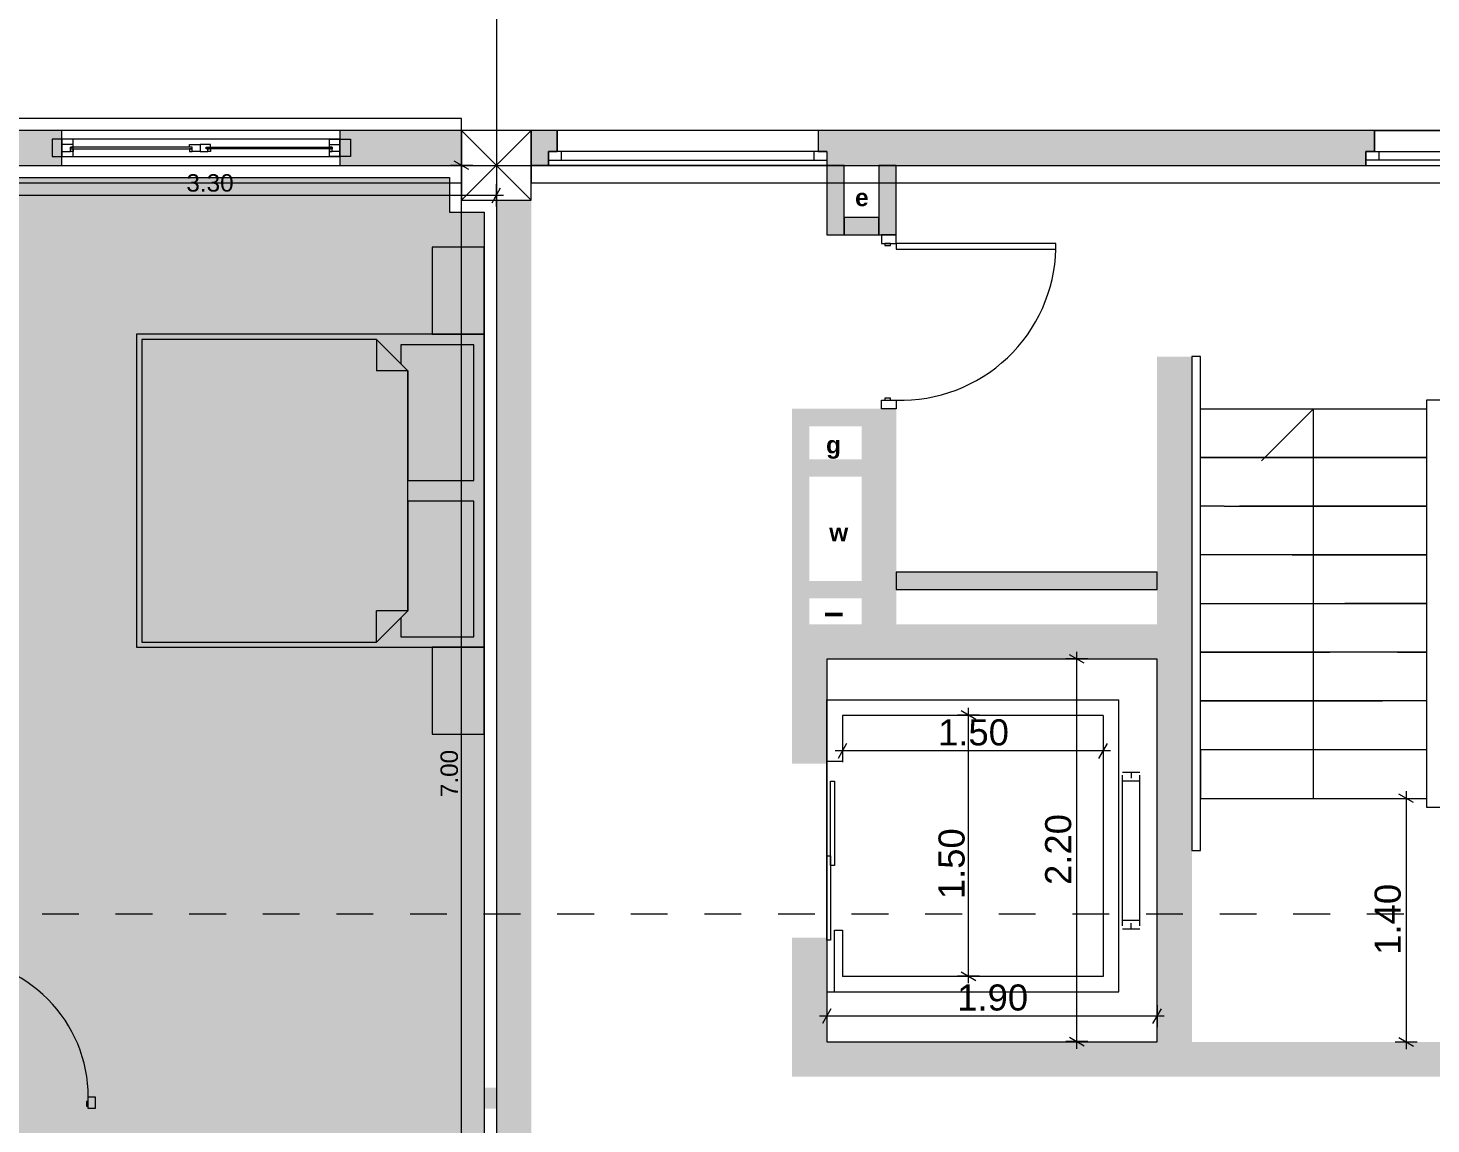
# Model space of a CAD drawing. Header units: millimetres. Extents: x 475616349 to 476941521, y 4620115302 to 4621446928.
# Drawn here: x 476522645 to 476530713, y 4620528194 to 4620534495 of the extents above; entities that cross this region are included whole.
import ezdxf

# ---------------------------------------------------------------- set-up
doc = ezdxf.new("R2010")
doc.units = ezdxf.units.MM
doc.header["$MEASUREMENT"] = 0
doc.linetypes.add('Dashed', pattern=[423.333333, 211.666667, -211.666667])
for name, color, linetype, lineweight in [('2D Drafting - General_Pen_No__1_Pen_No__7', 7, 'Continuous', 0), ('2D Drafting - General_Pen_No__1_Pen_No__7_Pen_No__7', 7, 'Continuous', 0), ('2D Drafting - General_Pen_No__250_Pen_No__7_Pen_No__154', 154, 'Continuous', 0), ('2D Drafting - General_Pen_No__250_Pen_No__7_Pen_No__250', 7, 'Continuous', 0), ('2D Drafting - General_Pen_No__250_Pen_No__7_Pen_No__7', 7, 'Continuous', 0), ('2D Drafting - General_Pen_No__7_Pen_No__7_Pen_No__7', 7, 'Continuous', 0), ('Doors_Pen_No__7_Pen_No__7_Pen_No__7', 7, 'Continuous', 0), ('G-Anno-Nplt_Pen_No__151', 151, 'Continuous', 0), ('G-Anno-Nplt_Pen_No__4', 7, 'Continuous', 0), ('G-Anno-Nplt_Pen_No__7', 7, 'Continuous', 0), ('gegmebi_Pen_No__7_Pen_No__7', 7, 'Continuous', 0), ('kar-panjara_Pen_No__7_Pen_No__7_Pen_No__7', 7, 'Continuous', 0), ('New_._Pen_No__1', 1, 'Continuous', 0), ('New_2D Drafting - General_Pen_No__250_Pen_No__7_Pen_No__154', 154, 'Continuous', 0), ('New_2D Drafting - General_Pen_No__250_Pen_No__7_Pen_No__250', 7, 'Continuous', 0), ('New_2D Drafting - General_Pen_No__250_Pen_No__7_Pen_No__7', 7, 'Continuous', 0), ('New_2D Drafting - General_Pen_No__30_Pen_No__9_Pen_No__9_Pen_No__250', 7, 'Continuous', 0), ('New_2D Drafting - General_Pen_No__30_Pen_No__9_Pen_No__9_Pen_No__4', 7, 'Continuous', 0), ('New_2D Drafting - General_Pen_No__30_Pen_No__9_Pen_No__9_Pen_No__7', 7, 'Continuous', 0), ('New_R03_Nakveti_Pen_No__250', 7, 'Continuous', 0), ('New_R03_Nakveti_Pen_No__4', 7, 'Continuous', 0), ('New_reg_nak_Pen_No__7', 7, 'Continuous', 0), ('New_shenobebi_Pen_No__1', 1, 'Continuous', 0), ('New_shenobebi_Pen_No__7', 7, 'Continuous', 0), ('New_Structural - Bearing_Pen_No__250', 7, 'Continuous', 0), ('New_zoma_Pen_No__4', 7, 'Continuous', 0), ('New_zoma_Pen_No__7', 7, 'Continuous', 0), ('zoma_Pen_No__142', 142, 'Continuous', 0), ('zoma_Pen_No__5_Pen_No__5', 5, 'Continuous', 0)]:
    doc.layers.add(name, color=color, linetype=linetype, lineweight=lineweight)
for name, color, linetype in [('New_R03_Nakveti', 7, 'Continuous'), ('New_zoma', 7, 'Continuous'), ('zoma', 7, 'Continuous')]:
    doc.layers.add(name, color=color, linetype=linetype)
doc.styles.add('GENERATED_STYLE_1', font='arial.ttf')
doc.styles.add('GENERATED_STYLE_2', font='arial.ttf')
doc.styles.add('GENERATED_STYLE_3', font='arialbd.ttf')
doc.dimstyles.new('GENERATED_STYLE__15', dxfattribs={"dimtxt": 150, "dimasz": 64.421331, "dimexe": 0.18, "dimexo": 3, "dimgap": 0.09, "dimtad": 1, "dimlfac": 0.001, "dimzin": 0, "dimdsep": 46, "dimtxsty": 'GENERATED_STYLE_2', "dimblk": 'ARROWHEAD_2', "dimblk1": 'ARROWHEAD_2', "dimblk2": 'ARROWHEAD_2', "dimcen": 0.09, "dimclrd": 142, "dimclre": 142, "dimclrt": 142, "dimadec": 0, "dimazin": 0, "dimtfac": 1, "dimtdec": 4, "dimtmove": 0, "dimatfit": 3, "dimfxl": 1, "dimtolj": 1, "dimtzin": 0, "dimarcsym": 0})
doc.dimstyles.new('GENERATED_STYLE__18', dxfattribs={"dimtxt": 100, "dimasz": 64.421331, "dimexe": 0.18, "dimexo": 3, "dimgap": 0.09, "dimtad": 1, "dimtih": 1, "dimtoh": 1, "dimlfac": 0.001, "dimzin": 0, "dimdsep": 46, "dimtxsty": 'GENERATED_STYLE_1', "dimblk": 'ARROWHEAD_2', "dimblk1": 'ARROWHEAD_2', "dimblk2": 'ARROWHEAD_2', "dimcen": 0.09, "dimclrd": 7, "dimclre": 7, "dimclrt": 7, "dimadec": 0, "dimazin": 0, "dimtfac": 1, "dimtdec": 4, "dimtmove": 0, "dimatfit": 3, "dimfxl": 1, "dimtolj": 1, "dimtzin": 0, "dimarcsym": 0})
doc.dimstyles.new('GENERATED_STYLE__19', dxfattribs={"dimtxt": 100, "dimasz": 64.421331, "dimexe": 0.18, "dimexo": 3, "dimgap": 0.09, "dimtad": 1, "dimlfac": 0.001, "dimzin": 0, "dimdsep": 46, "dimtxsty": 'GENERATED_STYLE_1', "dimblk": 'ARROWHEAD_2', "dimblk1": 'ARROWHEAD_2', "dimblk2": 'ARROWHEAD_2', "dimcen": 0.09, "dimclrd": 7, "dimclre": 7, "dimclrt": 7, "dimadec": 0, "dimazin": 0, "dimtfac": 1, "dimtdec": 4, "dimtmove": 0, "dimatfit": 3, "dimfxl": 1, "dimtolj": 1, "dimtzin": 0, "dimarcsym": 0})
doc.dimstyles.new('GENERATED_STYLE__27', dxfattribs={"dimtxt": 150, "dimasz": 64.421331, "dimexe": 0.18, "dimexo": 3, "dimgap": 0.09, "dimtad": 1, "dimtih": 1, "dimtoh": 1, "dimlfac": 0.001, "dimzin": 0, "dimdsep": 46, "dimtxsty": 'GENERATED_STYLE_2', "dimblk": 'ARROWHEAD_2', "dimblk1": 'ARROWHEAD_2', "dimblk2": 'ARROWHEAD_2', "dimcen": 0.09, "dimclrd": 142, "dimclre": 142, "dimclrt": 142, "dimadec": 0, "dimazin": 0, "dimtfac": 1, "dimtdec": 4, "dimtmove": 0, "dimatfit": 3, "dimfxl": 1, "dimtolj": 1, "dimtzin": 0, "dimarcsym": 0})
doc.dimstyles.new('GENERATED_STYLE__28', dxfattribs={"dimtxt": 150, "dimasz": 64.421331, "dimexe": 0.18, "dimexo": 3, "dimgap": 0.09, "dimtad": 1, "dimlfac": 0.001, "dimzin": 0, "dimdsep": 46, "dimtxsty": 'GENERATED_STYLE_2', "dimblk": 'ARROWHEAD_2', "dimblk1": 'ARROWHEAD_2', "dimblk2": 'ARROWHEAD_2', "dimcen": 0.09, "dimclrd": 142, "dimclre": 142, "dimclrt": 142, "dimadec": 0, "dimazin": 0, "dimtfac": 1, "dimtdec": 4, "dimtmove": 2, "dimatfit": 3, "dimfxl": 1, "dimtolj": 1, "dimtzin": 0, "dimarcsym": 0})

# ---------------------------------------------------------------- blocks, each defined once
blk = doc.blocks.new('Bed Layout 23_2')
at = {"layer": 'New_R03_Nakveti_Pen_No__4', "color": 7, "linetype": 'Continuous', "lineweight": 0}
for p, q in [((-900, 0), (-1399.9, 0)), ((-1399.9, 0), (-1399.9, -300)), ((-900, -300), (-900, 0)), ((900, 0), (-900, 0)), ((-900, 0), (-900, -2000)), ((1399.9, 0), (900, 0)), ((900, 0), (900, -300)), ((900, -2000), (900, 0)), ((1399.9, -300), (1399.9, 0)), ((-1399.9, -300), (-900, -300)), ((900, -300), (1399.9, -300)), ((-690, -440), (-870, -620)), ((0, -440), (-690, -440)), ((-690, -440), (-690, -620)), ((690, -440), (0, -440)), ((870, -620), (690, -440)), ((690, -440), (690, -620)), ((-870, -620), (-870, -1970)), ((-870, -620), (-690, -620)), ((870, -620), (690, -620)), ((870, -1970), (870, -620)), ((-900, -2000), (900, -2000)), ((-870, -1970), (0, -1970)), ((0, -1970), (870, -1970))]:
    blk.add_line(p, q, dxfattribs=at)
at = {"layer": 'New_R03_Nakveti_Pen_No__4', "color": 7, "linetype": 'Continuous', "lineweight": 0, "flags": 128}
for points in [[(-60, -440), (-60, -60), (-840, -60), (-840, -480), (-730, -480), (-690, -440)], [(690, -440), (730, -480), (840, -480), (840, -60), (60, -60), (60, -440)]]:
    blk.add_lwpolyline(points, close=True, dxfattribs=at)
blk = doc.blocks.new('*D1522', base_point=(476577134.1, 4620325125.7))
at = {"layer": 'zoma_Pen_No__142', "color": 142, "linetype": 'Continuous', "lineweight": 0, "transparency": 16777216}
for p, q in [((476530507.9, 4620530065.9), (476530635, 4620530065.9)), ((476530613.8, 4620530041.5), (476530529, 4620530090.4)), ((476530571.4, 4620530107.4), (476530571.4, 4620530065.9)), ((476530571.4, 4620530065.9), (476530571.4, 4620528665.9)), ((476530529, 4620528690.4), (476530613.8, 4620528641.5)), ((476530507.9, 4620528665.9), (476530635, 4620528665.9)), ((476530571.4, 4620528665.9), (476530571.4, 4620528624.5))]:
    blk.add_line(p, q, dxfattribs=at)
at = {"layer": 'zoma_Pen_No__142', "color": 142, "lineweight": 0, "transparency": 16777216, "insert": (476530541.4, 4620529166.4), "char_height": 150, "attachment_point": 7, "rotation": 90, "style": 'GENERATED_STYLE_2'}
blk.add_mtext('\\A1;{\\pql;\\fArial CYR|b0|i0|c204|p34;1.40}', dxfattribs=at)
blk = doc.blocks.new('ARROWHEAD_2')
at = {"color": 0, "linetype": 'Continuous', "lineweight": 0}
for p, q in [((0, 0), (-1, 0)), ((-0.38, -0.66), (0.38, 0.66))]:
    blk.add_line(p, q, dxfattribs=at)
blk = doc.blocks.new('*D1523', base_point=(476577134.1, 4620325125.7))
at = {"layer": 'zoma_Pen_No__142', "color": 142, "linetype": 'Continuous', "lineweight": 0, "transparency": 16777216}
for p, q in [((476530507.9, 4620530065.9), (476530635, 4620530065.9)), ((476530613.8, 4620530041.5), (476530529, 4620530090.4)), ((476530571.4, 4620530107.4), (476530571.4, 4620530065.9)), ((476530571.4, 4620530065.9), (476530571.4, 4620528665.9)), ((476530529, 4620528690.4), (476530613.8, 4620528641.5)), ((476530507.9, 4620528665.9), (476530635, 4620528665.9)), ((476530571.4, 4620528665.9), (476530571.4, 4620528624.5))]:
    blk.add_line(p, q, dxfattribs=at)
at = {"layer": 'zoma_Pen_No__142', "color": 142, "lineweight": 0, "transparency": 16777216, "insert": (476530541.4, 4620529166.4), "char_height": 150, "attachment_point": 7, "rotation": 90, "style": 'GENERATED_STYLE_2'}
blk.add_mtext('\\A1;{\\pql;\\fArial CYR|b0|i0|c204|p34;1.40}', dxfattribs=at)
blk = doc.blocks.new('*D1524', base_point=(476577134.1, 4620325125.7))
at = {"layer": 'zoma_Pen_No__142', "color": 142, "linetype": 'Continuous', "lineweight": 0, "transparency": 16777216}
for p, q in [((476527262.8, 4620528856), (476527213.9, 4620528771.3)), ((476527238.4, 4620528877.2), (476527238.4, 4620528750.1)), ((476529113.9, 4620528771.3), (476529162.8, 4620528856)), ((476529138.4, 4620528877.2), (476529138.4, 4620528750.1)), ((476527238.4, 4620528813.7), (476527196.9, 4620528813.7)), ((476529138.4, 4620528813.7), (476527238.4, 4620528813.7)), ((476529179.8, 4620528813.7), (476529138.4, 4620528813.7))]:
    blk.add_line(p, q, dxfattribs=at)
at = {"layer": 'zoma_Pen_No__142', "color": 142, "lineweight": 0, "transparency": 16777216, "insert": (476527988.8, 4620528843.7), "char_height": 150, "attachment_point": 7, "style": 'GENERATED_STYLE_2'}
blk.add_mtext('\\A1;{\\pql;\\fArial CYR|b0|i0|c204|p34;1.90}', dxfattribs=at)
blk = doc.blocks.new('*D1525', base_point=(476577134.1, 4620325125.7))
at = {"layer": 'zoma_Pen_No__142', "color": 142, "linetype": 'Continuous', "lineweight": 0, "transparency": 16777216}
for p, q in [((476528117.8, 4620530543.9), (476527990.6, 4620530543.9)), ((476528096.6, 4620530519.4), (476528011.8, 4620530568.4)), ((476528054.2, 4620530543.9), (476528054.2, 4620530585.4)), ((476528054.2, 4620529043.9), (476528054.2, 4620530543.9)), ((476528117.8, 4620529043.9), (476527990.6, 4620529043.9)), ((476528011.8, 4620529068.4), (476528096.6, 4620529019.4)), ((476528054.2, 4620529002.5), (476528054.2, 4620529043.9))]:
    blk.add_line(p, q, dxfattribs=at)
at = {"layer": 'zoma_Pen_No__142', "color": 142, "lineweight": 0, "transparency": 16777216, "insert": (476528033.2, 4620529485.9), "char_height": 150, "attachment_point": 7, "rotation": 90, "style": 'GENERATED_STYLE_2'}
blk.add_mtext('\\A1;{\\pql;\\fArial CYR|b0|i0|c204|p34;1.50}', dxfattribs=at)
blk = doc.blocks.new('*D1526', base_point=(476577134.1, 4620325125.7))
at = {"layer": 'zoma_Pen_No__142', "color": 142, "linetype": 'Continuous', "lineweight": 0, "transparency": 16777216}
for p, q in [((476527352.5, 4620530380.6), (476527303.6, 4620530295.8)), ((476527328.1, 4620530401.8), (476527328.1, 4620530274.6)), ((476528803.6, 4620530295.8), (476528852.5, 4620530380.6)), ((476528828.1, 4620530401.8), (476528828.1, 4620530274.6)), ((476527328.1, 4620530338.2), (476527286.6, 4620530338.2)), ((476528828.1, 4620530338.2), (476527328.1, 4620530338.2)), ((476528869.5, 4620530338.2), (476528828.1, 4620530338.2))]:
    blk.add_line(p, q, dxfattribs=at)
at = {"layer": 'zoma_Pen_No__142', "color": 142, "lineweight": 0, "transparency": 16777216, "insert": (476527878.5, 4620530368.2), "char_height": 150, "attachment_point": 7, "style": 'GENERATED_STYLE_2'}
blk.add_mtext('\\A1;{\\pql;\\fArial CYR|b0|i0|c204|p34;1.50}', dxfattribs=at)
blk = doc.blocks.new('*D1527', base_point=(476577134.1, 4620325125.7))
at = {"layer": 'zoma_Pen_No__142', "color": 142, "linetype": 'Continuous', "lineweight": 0, "transparency": 16777216}
for p, q in [((476528740, 4620530867.3), (476528612.9, 4620530867.3)), ((476528718.8, 4620530842.8), (476528634, 4620530891.8)), ((476528676.4, 4620530867.3), (476528676.4, 4620530908.7)), ((476528676.4, 4620528667.3), (476528676.4, 4620530867.3)), ((476528634, 4620528691.8), (476528718.8, 4620528642.8)), ((476528740, 4620528667.3), (476528612.9, 4620528667.3)), ((476528676.4, 4620528625.8), (476528676.4, 4620528667.3))]:
    blk.add_line(p, q, dxfattribs=at)
at = {"layer": 'zoma_Pen_No__142', "color": 142, "lineweight": 0, "transparency": 16777216, "insert": (476528646.4, 4620529567.8), "char_height": 150, "attachment_point": 7, "rotation": 90, "style": 'GENERATED_STYLE_2'}
blk.add_mtext('\\A1;{\\pql;\\fArial CYR|b0|i0|c204|p34;2.20}', dxfattribs=at)
blk = doc.blocks.new('*D1587', base_point=(476577134.1, 4620325125.7))
at = {"layer": 'New_zoma_Pen_No__4', "color": 7, "linetype": 'Continuous', "lineweight": 0, "transparency": 16777216}
for p, q in [((476522038.4, 4620533469.8), (476522038.4, 4620533597)), ((476525338.4, 4620533469.8), (476525338.4, 4620533597)), ((476521996.9, 4620533533.4), (476522038.4, 4620533533.4)), ((476522062.8, 4620533575.8), (476522013.9, 4620533491)), ((476522038.4, 4620533533.4), (476525338.4, 4620533533.4)), ((476525313.9, 4620533491), (476525362.8, 4620533575.8)), ((476525338.4, 4620533533.4), (476525379.8, 4620533533.4))]:
    blk.add_line(p, q, dxfattribs=at)
at = {"layer": 'New_zoma_Pen_No__7', "color": 7, "lineweight": 0, "transparency": 16777216, "insert": (476523555.3, 4620533553.4), "char_height": 100, "attachment_point": 7, "style": 'GENERATED_STYLE_1'}
blk.add_mtext('\\A1;{\\pql;\\fArial|b0|i0|c0|p34;3.30}', dxfattribs=at)
blk = doc.blocks.new('*D1588', base_point=(476577134.1, 4620325125.7))
at = {"layer": 'New_zoma_Pen_No__4', "color": 7, "linetype": 'Continuous', "lineweight": 0, "transparency": 16777216}
for p, q in [((476525201.9, 4620533705.7), (476525074.8, 4620533705.7)), ((476525180.7, 4620533681.3), (476525096, 4620533730.2)), ((476525138.4, 4620533705.7), (476525138.4, 4620533747.2)), ((476525138.4, 4620526705.7), (476525138.4, 4620533705.7)), ((476525201.9, 4620526705.7), (476525074.8, 4620526705.7)), ((476525096, 4620526730.2), (476525180.7, 4620526681.3)), ((476525138.4, 4620526664.3), (476525138.4, 4620526705.7))]:
    blk.add_line(p, q, dxfattribs=at)
at = {"layer": 'New_zoma_Pen_No__7', "color": 7, "lineweight": 0, "transparency": 16777216, "insert": (476525118.4, 4620530072.7), "char_height": 100, "attachment_point": 7, "rotation": 90, "style": 'GENERATED_STYLE_1'}
blk.add_mtext('\\A1;{\\pql;\\fArial|b0|i0|c0|p34;7.00}', dxfattribs=at)

msp = doc.modelspace()

# ---------------------------------------------------------------- hatches: boundary and pattern name
at = {"layer": '2D Drafting - General_Pen_No__250_Pen_No__7_Pen_No__154', "linetype": 'Continuous', "lineweight": 0}
for points in [[(476525538.366, 4620533905.882), (476525538.366, 4620533705.882), (476525638.366, 4620533705.882), (476525638.366, 4620533785.766), (476525688.369, 4620533785.766), (476525688.369, 4620533905.882), (476525638.366, 4620533905.882)], [(476527188.369, 4620533785.72), (476527238.369, 4620533785.72), (476527238.366, 4620533705.718), (476530338.366, 4620533705.718), (476530338.366, 4620533785.718), (476530388.36, 4620533785.718), (476530388.36, 4620533905.72), (476527188.369, 4620533905.72)]]:
    msp.add_hatch(color=154, dxfattribs=at).paths.add_polyline_path(points)
at = {"layer": '2D Drafting - General_Pen_No__250_Pen_No__7_Pen_No__7', "linetype": 'Continuous', "lineweight": 0}
for points in [[(476521838.366, 4620533705.72), (476522838.366, 4620533705.72), (476522838.366, 4620533905.72), (476521838.366, 4620533905.72)], [(476524438.368, 4620533705.72), (476525138.366, 4620533705.72), (476525138.366, 4620533905.72), (476524438.368, 4620533905.72)], [(476527538.367, 4620533705.72), (476527538.367, 4620533305.763), (476527638.367, 4620533305.763), (476527638.367, 4620533705.72)], [(476525338.366, 4620533505.72), (476525338.366, 4620528105.72), (476525538.366, 4620528105.72), (476525538.366, 4620533505.72)], [(476529138.366, 4620532605.763), (476529138.366, 4620531065.73), (476529338.366, 4620531065.73), (476529338.366, 4620532605.763)], [(476527638.367, 4620532305.763), (476527438.366, 4620532305.763), (476527438.366, 4620531065.73), (476527638.367, 4620531065.73)], [(476523030.162, 4620528401.713), (476525338.366, 4620528401.713), (476525338.366, 4620528281.713), (476523030.162, 4620528281.713)]]:
    msp.add_hatch(color=7, dxfattribs=at).paths.add_polyline_path(points)
at = {"layer": 'G-Anno-Nplt_Pen_No__151', "linetype": 'Continuous', "lineweight": 0, "true_color": 0x1f2f3f}
msp.add_hatch(color=169, dxfattribs=at).paths.add_polyline_path([(476525268.366, 4620533435.72), (476525268.366, 4620527075.72), (476525068.366, 4620527075.72), (476525068.366, 4620526775.72), (476524768.366, 4620526775.72), (476524768.366, 4620525914.702), (476525168.366, 4620525914.702), (476525168.366, 4620523575.72), (476525068.366, 4620523575.72), (476525068.366, 4620523035.72), (476525168.366, 4620523035.72), (476525168.366, 4620519575.72), (476521768.366, 4620519575.72), (476521768.366, 4620517175.72), (476519008.366, 4620517175.72), (476519008.366, 4620517825.85), (476518608.366, 4620517825.85), (476518608.366, 4620523035.72), (476518708.366, 4620523035.72), (476518708.366, 4620523575.72), (476518608.366, 4620523575.72), (476518608.366, 4620524863.012), (476518538.366, 4620524863.012), (476518538.366, 4620526605.72), (476518638.366, 4620526605.72), (476518638.366, 4620526855.72), (476518938.366, 4620526855.72), (476518938.366, 4620527876.738), (476518538.366, 4620527876.738), (476518538.366, 4620528478.99), (476518608.366, 4620528478.99), (476518608.366, 4620532535.723), (476522108.366, 4620532535.723), (476522108.366, 4620533635.72), (476525068.366, 4620533635.72), (476525068.366, 4620533435.72)])
at = {"layer": 'G-Anno-Nplt_Pen_No__7', "linetype": 'Continuous', "lineweight": 0}
msp.add_hatch(color=7, dxfattribs=at).paths.add_polyline_path([(476529338.366, 4620528465.731), (476532238.366, 4620528465.731), (476532238.366, 4620528665.731), (476529338.366, 4620528665.731)])
at = {"layer": 'New_2D Drafting - General_Pen_No__250_Pen_No__7_Pen_No__154', "linetype": 'Continuous', "lineweight": 0}
for points in [[(476529338.366, 4620531065.73), (476529138.366, 4620531065.73), (476527038.366, 4620531065.73), (476527038.366, 4620530265.73), (476527238.366, 4620530265.73), (476527238.366, 4620530865.73), (476529138.366, 4620530865.73), (476529338.366, 4620530865.73)], [(476529338.366, 4620530865.731), (476529138.366, 4620530865.731), (476529138.366, 4620528665.73), (476527238.366, 4620528665.73), (476527238.366, 4620529265.731), (476527038.366, 4620529265.731), (476527038.366, 4620528465.731), (476529338.366, 4620528465.731), (476529338.366, 4620528665.73)]]:
    msp.add_hatch(color=154, dxfattribs=at).paths.add_polyline_path(points)
at = {"layer": 'New_2D Drafting - General_Pen_No__250_Pen_No__7_Pen_No__7', "linetype": 'Continuous', "lineweight": 0}
for points in [[(476527338.366, 4620533705.677), (476527238.366, 4620533705.677), (476527238.366, 4620533305.677), (476527338.366, 4620533305.677)], [(476529138.366, 4620531266.19), (476529138.366, 4620531366.19), (476527638.366, 4620531366.19), (476527638.366, 4620531266.19)]]:
    msp.add_hatch(color=7, dxfattribs=at).paths.add_polyline_path(points)
at = {"layer": 'New_2D Drafting - General_Pen_No__30_Pen_No__9_Pen_No__9_Pen_No__4', "linetype": 'Continuous', "lineweight": 0}
for points in [[(476527538.367, 4620533405.677), (476527338.366, 4620533405.677), (476527338.366, 4620533305.677), (476527538.367, 4620533305.677)], [(476527138.366, 4620532305.763), (476527138.366, 4620532205.731), (476527438.366, 4620532205.731), (476527438.366, 4620532305.763)]]:
    msp.add_hatch(color=7, dxfattribs=at).paths.add_polyline_path(points)
at = {"layer": 'New_2D Drafting - General_Pen_No__30_Pen_No__9_Pen_No__9_Pen_No__7', "linetype": 'Continuous', "lineweight": 0}
for points in [[(476527038.366, 4620532305.763), (476527038.366, 4620531065.73), (476527138.366, 4620531065.73), (476527138.366, 4620532305.763)], [(476527438.366, 4620531915.731), (476527438.366, 4620532015.731), (476527138.366, 4620532015.731), (476527138.366, 4620531915.731)], [(476527438.366, 4620531215.733), (476527438.366, 4620531315.733), (476527138.366, 4620531315.733), (476527138.366, 4620531215.733)]]:
    msp.add_hatch(color=7, dxfattribs=at).paths.add_polyline_path(points)

# ---------------------------------------------------------------- linework, layer by layer
at = {"layer": '2D Drafting - General_Pen_No__1_Pen_No__7', "color": 7, "linetype": 'Continuous', "lineweight": 0}
for p, q in [((476525538.366, 4620533505.72), (476525138.366, 4620533905.72)), ((476525138.366, 4620533505.72), (476525538.366, 4620533905.72))]:
    msp.add_line(p, q, dxfattribs=at)
at = {"layer": '2D Drafting - General_Pen_No__1_Pen_No__7', "color": 7, "linetype": 'Continuous', "lineweight": 0, "flags": 128}
for points in [[(476518638.366, 4620533605.72), (476525138.366, 4620533605.72), (476525138.366, 4620533905.72), (476518638.366, 4620533905.72)], [(476525138.366, 4620533505.72), (476525538.366, 4620533505.72), (476525538.366, 4620533905.72), (476525138.366, 4620533905.72)], [(476525538.366, 4620533605.72), (476532038.366, 4620533605.72), (476532038.366, 4620533905.72), (476525538.366, 4620533905.72)]]:
    msp.add_lwpolyline(points, close=True, dxfattribs=at)
msp.add_lwpolyline([(476529828.366, 4620531465.763), (476529388.366, 4620531465.763)], dxfattribs=at)
at = {"layer": '2D Drafting - General_Pen_No__1_Pen_No__7_Pen_No__7', "color": 7, "linetype": 'Continuous', "lineweight": 0}
msp.add_arc((476527663.367, 4620533248.041), 893.239, 268.396194, 358.396194, dxfattribs=at)
at = {"layer": '2D Drafting - General_Pen_No__250_Pen_No__7_Pen_No__250', "color": 7, "linetype": 'Continuous', "lineweight": 0, "flags": 128}
for points in [[(476521838.366, 4620533705.72), (476522838.366, 4620533705.72), (476522838.366, 4620533905.72), (476521838.366, 4620533905.72)], [(476524438.368, 4620533705.72), (476525138.366, 4620533705.72), (476525138.366, 4620533905.72), (476524438.368, 4620533905.72)], [(476527538.367, 4620533705.72), (476527538.367, 4620533305.763), (476527638.367, 4620533305.763), (476527638.367, 4620533705.72)]]:
    msp.add_lwpolyline(points, close=True, dxfattribs=at)
at = {"layer": '2D Drafting - General_Pen_No__250_Pen_No__7_Pen_No__7', "color": 7, "linetype": 'Continuous', "lineweight": 0, "flags": 128}
for points in [[(476525538.366, 4620533905.882), (476525538.366, 4620533705.882), (476525638.366, 4620533705.882), (476525638.366, 4620533785.766), (476525688.369, 4620533785.766), (476525688.369, 4620533905.882), (476525638.366, 4620533905.882)], [(476527188.369, 4620533785.72), (476527238.369, 4620533785.72), (476527238.366, 4620533705.718), (476530338.366, 4620533705.718), (476530338.366, 4620533785.718), (476530388.36, 4620533785.718), (476530388.36, 4620533905.72), (476527188.369, 4620533905.72)]]:
    msp.add_lwpolyline(points, close=True, dxfattribs=at)
at = {"layer": '2D Drafting - General_Pen_No__7_Pen_No__7_Pen_No__7', "color": 7, "linetype": 'Continuous', "lineweight": 0}
msp.add_arc((476522196.34, 4620528349.448), 794.311, 359.9998025, 90.001484, dxfattribs=at)
at = {"layer": 'Doors_Pen_No__7_Pen_No__7_Pen_No__7', "color": 7, "linetype": 'Continuous', "lineweight": 0, "flags": 128}
for points in [[(476527553.7, 4620533305.763), (476527553.7, 4620533256.374), (476527638.367, 4620533256.374), (476527638.367, 4620533305.763)], [(476527571.7, 4620533256.374), (476527571.7, 4620533245.263), (476527605.034, 4620533245.263), (476527605.034, 4620533256.374)], [(476527638.367, 4620533256.374), (476527638.367, 4620533223.041), (476528556.256, 4620533223.041), (476528556.256, 4620533256.374)], [(476527553.7, 4620532305.763), (476527553.7, 4620532355.152), (476527638.367, 4620532355.152), (476527638.367, 4620532305.763)], [(476527571.7, 4620532366.263), (476527571.7, 4620532355.152), (476527605.034, 4620532355.152), (476527605.034, 4620532366.263)], [(476522981.763, 4620528296.112), (476522990.652, 4620528296.112), (476522990.652, 4620528322.779), (476522981.763, 4620528322.779)], [(476523030.164, 4620528281.713), (476522990.653, 4620528281.712), (476522990.651, 4620528349.446), (476523030.162, 4620528349.447)]]:
    msp.add_lwpolyline(points, close=True, dxfattribs=at)
at = {"layer": 'G-Anno-Nplt_Pen_No__4', "color": 7, "linetype": 'Continuous', "lineweight": 0, "flags": 128}
msp.add_lwpolyline([(476522108.366, 4620533635.72), (476525068.366, 4620533635.72), (476525068.366, 4620533435.72), (476525268.366, 4620533435.72), (476525268.366, 4620527075.72), (476525068.366, 4620527075.72), (476525068.366, 4620526775.72), (476524768.366, 4620526775.72), (476524768.366, 4620525914.702), (476525168.366, 4620525914.702), (476525168.366, 4620523575.72), (476525068.366, 4620523575.72), (476525068.366, 4620523035.72), (476525168.366, 4620523035.72), (476525168.366, 4620519575.72)], dxfattribs=at)
at = {"layer": 'gegmebi_Pen_No__7_Pen_No__7', "color": 7, "linetype": 'Continuous', "lineweight": 0, "flags": 128}
for points in [[(476529388.366, 4620531579.797), (476529388.366, 4620532605.763), (476529338.366, 4620532605.763), (476529338.366, 4620529765.763), (476529388.366, 4620529765.763)], [(476530688.366, 4620532305.763), (476530688.366, 4620532025.763), (476529388.366, 4620532025.763), (476529388.366, 4620532305.763)], [(476530688.366, 4620530752.105), (476530688.366, 4620530015.763), (476530888.366, 4620530015.763), (476530888.366, 4620532355.763), (476530688.366, 4620532355.763)]]:
    msp.add_lwpolyline(points, close=True, dxfattribs=at)
for points in [[(476530038.366, 4620530065.763), (476530038.366, 4620532305.763), (476529738.366, 4620532005.763)], [(476529525.033, 4620531745.763), (476529388.366, 4620531745.763), (476529388.366, 4620532025.763), (476530688.366, 4620532025.763), (476530688.366, 4620531745.763), (476529611.903, 4620531745.763)], [(476529525.033, 4620531745.763), (476530688.366, 4620531745.763), (476530688.366, 4620531465.763), (476529828.366, 4620531465.763)], [(476529915.236, 4620531465.763), (476530688.366, 4620531465.763), (476530688.366, 4620531185.763), (476530218.57, 4620531185.763)], [(476530435.033, 4620530905.763), (476529388.366, 4620530905.763), (476529388.366, 4620531185.763), (476530138.366, 4620531185.763)], [(476530126.864, 4620531185.763), (476530688.366, 4620531185.763), (476530688.366, 4620530905.763), (476530434.095, 4620530905.763)], [(476530688.366, 4620530625.763), (476529388.366, 4620530625.763), (476529388.366, 4620530905.763), (476530131.699, 4620530905.763)], [(476530521.903, 4620530905.763), (476530688.366, 4620530905.763), (476530688.366, 4620530752.105)], [(476530688.366, 4620530391.917), (476530688.366, 4620530345.763), (476529388.366, 4620530345.763), (476529388.366, 4620530625.763), (476530435.033, 4620530625.763)], [(476530688.366, 4620530345.763), (476529388.366, 4620530345.763), (476529388.366, 4620530065.763), (476530688.366, 4620530065.763)]]:
    msp.add_lwpolyline(points, dxfattribs=at)
at = {"layer": 'kar-panjara_Pen_No__7_Pen_No__7_Pen_No__7', "color": 7, "linetype": 'Continuous', "lineweight": 0, "flags": 128}
for points in [[(476522903.796, 4620533855.696), (476522783.796, 4620533855.696), (476522783.796, 4620533755.696), (476522903.796, 4620533755.696)], [(476522838.366, 4620533755.697), (476524438.368, 4620533755.752), (476524438.368, 4620533855.697), (476522838.366, 4620533855.642)], [(476524378.693, 4620533855.696), (476524498.693, 4620533855.696), (476524498.693, 4620533755.696), (476524378.693, 4620533755.696)], [(476522838.366, 4620533785.812), (476522888.796, 4620533785.812), (476522888.796, 4620533800.812), (476522888.796, 4620533810.812), (476522903.796, 4620533810.812), (476522903.796, 4620533825.812), (476522838.366, 4620533825.812)], [(476522888.796, 4620533800.812), (476523588.796, 4620533800.812), (476523588.796, 4620533810.812), (476522888.796, 4620533810.812)], [(476522903.796, 4620533785.812), (476522888.796, 4620533785.812), (476522888.796, 4620533800.812), (476522903.796, 4620533800.812)], [(476523633.796, 4620533785.812), (476523588.796, 4620533785.812), (476523588.796, 4620533800.812), (476523588.796, 4620533810.812), (476523573.796, 4620533810.812), (476523573.796, 4620533825.812), (476523633.796, 4620533825.812)], [(476523573.796, 4620533785.812), (476523588.796, 4620533785.812), (476523588.796, 4620533800.812), (476523573.796, 4620533800.812)], [(476523633.796, 4620533785.812), (476523678.796, 4620533785.812), (476523678.796, 4620533800.812), (476523678.796, 4620533810.812), (476523693.796, 4620533810.812), (476523693.796, 4620533825.812), (476523633.796, 4620533825.812)], [(476524393.368, 4620533800.812), (476523669.528, 4620533800.812), (476523669.528, 4620533810.812), (476524393.368, 4620533810.812)], [(476523693.796, 4620533785.812), (476523678.796, 4620533785.812), (476523678.796, 4620533800.812), (476523693.796, 4620533800.812)], [(476524438.368, 4620533785.812), (476524393.368, 4620533785.812), (476524393.368, 4620533800.812), (476524393.368, 4620533810.812), (476524378.693, 4620533810.812), (476524378.693, 4620533825.812), (476524438.368, 4620533825.812)], [(476524378.693, 4620533785.812), (476524393.368, 4620533785.812), (476524393.368, 4620533800.812), (476524378.693, 4620533800.812)]]:
    msp.add_lwpolyline(points, close=True, dxfattribs=at)
at = {"layer": 'New_2D Drafting - General_Pen_No__250_Pen_No__7_Pen_No__250', "color": 7, "linetype": 'Continuous', "lineweight": 0, "flags": 128}
for points in [[(476527338.366, 4620533705.677), (476527238.366, 4620533705.677), (476527238.366, 4620533305.677), (476527338.366, 4620533305.677)], [(476529138.366, 4620531266.19), (476529138.366, 4620531366.19), (476527638.366, 4620531366.19), (476527638.366, 4620531266.19)]]:
    msp.add_lwpolyline(points, close=True, dxfattribs=at)
at = {"layer": 'New_2D Drafting - General_Pen_No__30_Pen_No__9_Pen_No__9_Pen_No__250', "color": 7, "linetype": 'Continuous', "lineweight": 0, "flags": 128}
msp.add_lwpolyline([(476527538.367, 4620533405.677), (476527338.366, 4620533405.677), (476527338.366, 4620533305.677), (476527538.367, 4620533305.677)], close=True, dxfattribs=at)
at = {"layer": 'New_R03_Nakveti_Pen_No__250', "color": 7, "linetype": 'Continuous', "lineweight": 0}
for p, q in [((476528939.926, 4620530215.73), (476529039.926, 4620530215.73)), ((476528989.926, 4620530215.73), (476528989.926, 4620530182.397)), ((476528939.926, 4620529332.397), (476528939.926, 4620530199.064)), ((476528939.926, 4620530165.73), (476529039.926, 4620530165.73)), ((476529039.926, 4620529332.397), (476529039.926, 4620530199.064)), ((476528939.926, 4620529365.73), (476529039.926, 4620529365.73)), ((476528989.926, 4620529315.73), (476528989.926, 4620529349.064)), ((476528939.926, 4620529315.73), (476529039.926, 4620529315.73))]:
    msp.add_line(p, q, dxfattribs=at)
at = {"layer": 'New_R03_Nakveti_Pen_No__4', "color": 7, "linetype": 'Continuous', "lineweight": 0}
for p, q in [((476527238.366, 4620530277.398), (476527238.366, 4620530632.032)), ((476527238.366, 4620530632.032), (476528917.738, 4620530632.032)), ((476528917.738, 4620528952.66), (476528917.738, 4620530632.032)), ((476527328.052, 4620530542.346), (476527328.052, 4620530277.398)), ((476528828.052, 4620530542.346), (476527328.052, 4620530542.346)), ((476528828.052, 4620530542.346), (476528828.052, 4620529042.346)), ((476527328.052, 4620530277.398), (476527238.366, 4620530277.398)), ((476527238.366, 4620529307.294), (476527238.366, 4620530277.398)), ((476527238.366, 4620529307.294), (476527238.366, 4620528952.66)), ((476527283.209, 4620528952.66), (476527283.209, 4620529307.294)), ((476527283.209, 4620529307.294), (476527328.052, 4620529307.294)), ((476527328.052, 4620529307.294), (476527328.052, 4620529042.346)), ((476528828.052, 4620529042.346), (476527328.052, 4620529042.346)), ((476527238.366, 4620528952.66), (476528917.738, 4620528952.66))]:
    msp.add_line(p, q, dxfattribs=at)
for points in [[(476527260.787, 4620529680.238), (476527260.787, 4620530165.291), (476527283.209, 4620530165.291), (476527283.209, 4620529680.238)], [(476527238.366, 4620529251.24), (476527238.366, 4620529736.292), (476527260.787, 4620529736.292), (476527260.787, 4620529251.24)]]:
    msp.add_lwpolyline(points, close=True, dxfattribs=at)
at = {"layer": 'New_reg_nak_Pen_No__7', "color": 7, "linetype": 'Continuous', "lineweight": 0, "flags": 128}
msp.add_lwpolyline([(476525138.366, 4620533905.72), (476525138.366, 4620533975.72), (476521838.366, 4620533975.72), (476521838.366, 4620533905.72)], dxfattribs=at)
at = {"layer": 'New_shenobebi_Pen_No__1', "color": 1, "linetype": 'Dashed', "lineweight": 0}
msp.add_lwpolyline([(476493091.567, 4620529401.422), (476544164.78, 4620529401.422)], dxfattribs=at)
at = {"layer": 'New_shenobebi_Pen_No__7', "color": 7, "linetype": 'Continuous', "lineweight": 0}
msp.add_lwpolyline([(476529138.366, 4620528665.731), (476529138.366, 4620530865.731), (476527238.366, 4620530865.731), (476527238.366, 4620528665.731)], close=True, dxfattribs=at)
at = {"layer": 'New_Structural - Bearing_Pen_No__250', "color": 7, "linetype": 'Continuous', "lineweight": 0}
for p, q in [((476525688.372, 4620533905.766), (476525688.369, 4620533785.766)), ((476527188.372, 4620533905.72), (476525688.372, 4620533905.766)), ((476527188.372, 4620533905.72), (476527188.369, 4620533785.72)), ((476530388.36, 4620533905.72), (476531888.36, 4620533905.766)), ((476530388.36, 4620533905.72), (476530388.363, 4620533785.72)), ((476525638.369, 4620533785.768), (476525638.367, 4620533735.768)), ((476525638.369, 4620533785.768), (476525638.367, 4620533735.768)), ((476525713.369, 4620533785.765), (476525638.369, 4620533785.768)), ((476525688.369, 4620533785.766), (476525638.369, 4620533785.768)), ((476525688.369, 4620533785.766), (476525638.369, 4620533785.768)), ((476525713.367, 4620533735.765), (476525713.369, 4620533785.765)), ((476527163.369, 4620533785.721), (476525713.369, 4620533785.765)), ((476527163.369, 4620533785.721), (476527163.367, 4620533735.721)), ((476527238.369, 4620533785.718), (476527163.369, 4620533785.721)), ((476527188.369, 4620533785.72), (476527238.369, 4620533785.718)), ((476527188.369, 4620533785.72), (476527238.369, 4620533785.718)), ((476527238.369, 4620533785.718), (476527238.367, 4620533735.718)), ((476527238.369, 4620533785.718), (476527238.367, 4620533735.718)), ((476530338.363, 4620533785.718), (476530413.363, 4620533785.721)), ((476530388.363, 4620533785.72), (476530338.363, 4620533785.718)), ((476530388.363, 4620533785.72), (476530338.363, 4620533785.718)), ((476530338.363, 4620533785.718), (476530338.365, 4620533735.718)), ((476530338.363, 4620533785.718), (476530338.365, 4620533735.718)), ((476530413.363, 4620533785.721), (476531863.363, 4620533785.765)), ((476530413.363, 4620533785.721), (476530413.365, 4620533735.721)), ((476525638.367, 4620533735.768), (476525638.366, 4620533705.768)), ((476527238.366, 4620533705.718), (476525638.366, 4620533705.768)), ((476525638.367, 4620533735.768), (476525713.367, 4620533735.765)), ((476525713.367, 4620533735.765), (476527163.367, 4620533735.721)), ((476527163.367, 4620533735.721), (476527238.367, 4620533735.718)), ((476527238.367, 4620533735.718), (476527238.366, 4620533705.718)), ((476530413.365, 4620533735.721), (476530338.365, 4620533735.718)), ((476530338.365, 4620533735.718), (476530338.366, 4620533705.718)), ((476530338.366, 4620533705.718), (476531938.366, 4620533705.768)), ((476531863.365, 4620533735.765), (476530413.365, 4620533735.721))]:
    msp.add_line(p, q, dxfattribs=at)
at = {"layer": 'zoma_Pen_No__5_Pen_No__5', "color": 5, "linetype": 'Continuous', "lineweight": 0}
for p, q in [((476525338.366, 4620537415.317), (476525338.366, 4620512704.511)), ((476493657.815, 4620533705.72), (476543544.196, 4620533705.72)), ((476493657.815, 4620533705.72), (476543544.196, 4620533705.72))]:
    msp.add_line(p, q, dxfattribs=at)

# ---------------------------------------------------------------- block references
at = {"layer": 'New_R03_Nakveti', "color": 7, "linetype": 'Continuous', "lineweight": 0, "zscale": 1000, "rotation": 269.9970273048938}
msp.add_blockref('Bed Layout 23_2', (476525268.439, 4620531834.421), dxfattribs=at)

# ---------------------------------------------------------------- texts
at = {"layer": 'New_._Pen_No__1', "color": 1, "linetype": 'Continuous', "lineweight": 0, "char_height": 100, "attachment_point": 2, "style": 'GENERATED_STYLE_3'}
for s, insert in [('\\A1;{\\pqc;\\fArial|b1|i0|c0|p34;e}', (476527440.222, 4620533570.974)), ('\\A1;{\\pqc;\\fArial|b1|i0|c0|p34;g}', (476527277.082, 4620532148.799)), ('\\A1;{\\pqc;\\fArial|b1|i0|c0|p34;w}', (476527307.145, 4620531644.67))]:
    msp.add_mtext(s, dxfattribs=dict(at, insert=insert))
at = {"layer": 'New_._Pen_No__1', "color": 1, "linetype": 'Continuous', "lineweight": 0, "insert": (476527228.955, 4620531123.144), "char_height": 100, "attachment_point": 2, "rotation": 90, "style": 'GENERATED_STYLE_3'}
msp.add_mtext('\\A1;{\\pqc;\\fArial|b1|i0|c0|p34;I}', dxfattribs=at)

# ---------------------------------------------------------------- dimensions: what is measured, and where the dimension line sits
at = {"layer": 'New_zoma', "color": 7, "linetype": 'Continuous', "lineweight": 0}
dim = msp.add_linear_dim(base=(476525338.366, 4620533533.385), p1=(476522038.366, 4620533705.555), p2=(476525338.366, 4620533505.72), dimstyle='GENERATED_STYLE__18', dxfattribs=at)
dim.commit()
dim.dimension.update_dxf_attribs({"geometry": '*D1587', "text_midpoint": (476523685.22, 4620533603.385), "dimtype": 160})
dim = msp.add_linear_dim(base=(476525138.366, 4620533705.72), p1=(476525138.366, 4620526705.72), p2=(476525138.366, 4620533705.72), angle=90, dimstyle='GENERATED_STYLE__19', dxfattribs=at)
dim.commit()
dim.dimension.update_dxf_attribs({"geometry": '*D1588', "text_midpoint": (476525068.366, 4620530202.574), "dimtype": 160, "text_rotation": 90})
at = {"layer": 'zoma', "color": 142, "linetype": 'Continuous', "lineweight": 0}
for base, p1, p2, angle, dimstyle, picture, middle in [((476528676.424, 4620530867.299), (476528651.394, 4620528667.299), (476528534.587, 4620530867.299), 90, 'GENERATED_STYLE__15', '*D1527', (476528571.424, 4620529762.579)), ((476528054.209, 4620530543.914), (476527850.641, 4620529043.914), (476527876.739, 4620530543.914), 90, 'GENERATED_STYLE__28', '*D1525', (476527958.209, 4620529680.747)), ((476530571.432, 4620528665.925), (476530571.432, 4620530065.925), (476530571.432, 4620528665.925), 270, 'GENERATED_STYLE__15', '*D1522', (476530466.432, 4620529361.205)), ((476530571.432, 4620528665.925), (476530571.432, 4620530065.925), (476530571.432, 4620528665.925), 270, 'GENERATED_STYLE__15', '*D1523', (476530466.432, 4620529361.205))]:
    dim = msp.add_linear_dim(base=base, p1=p1, p2=p2, angle=angle, dimstyle=dimstyle, dxfattribs=at)
    dim.commit()
    dim.dimension.update_dxf_attribs({"geometry": picture, "text_midpoint": middle, "dimtype": 160, "text_rotation": 90})
for base, p1, p2, picture, middle in [((476527328.052, 4620530338.185), (476528828.052, 4620530542.346), (476527328.052, 4620530542.346), '*D1526', (476528073.332, 4620530443.185)), ((476527238.366, 4620528813.662), (476529138.366, 4620528913.646), (476527238.366, 4620528913.646), '*D1524', (476528183.646, 4620528918.662))]:
    dim = msp.add_linear_dim(base=base, p1=p1, p2=p2, angle=180, dimstyle='GENERATED_STYLE__27', dxfattribs=at)
    dim.commit()
    dim.dimension.update_dxf_attribs({"geometry": picture, "text_midpoint": middle, "dimtype": 160})

doc.saveas('drawing.dxf')
